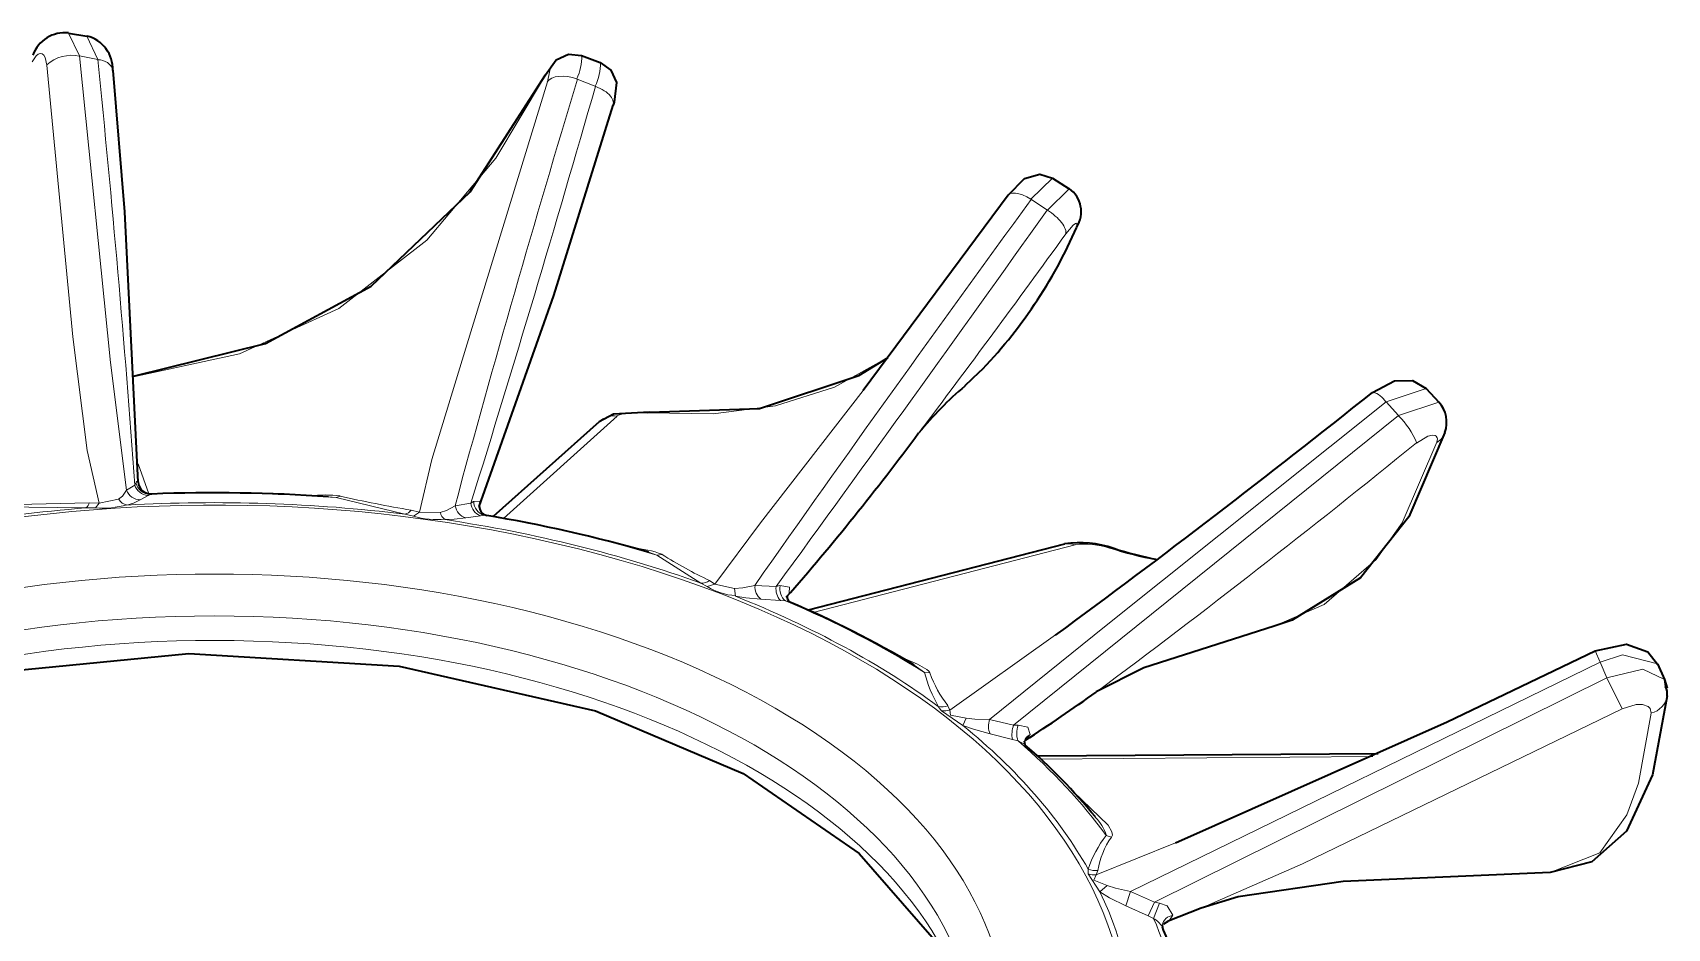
# Model space of a CAD drawing. Extents: x 145 to 857, y 42 to 790.
# Drawn here: x 698.745 to 702.011, y 518.215 to 520.004 of the extents above; entities that cross this region are included whole.
import ezdxf

# ---------------------------------------------------------------- set-up
doc = ezdxf.new("R2010")
doc.units = 0

msp = doc.modelspace()

# ---------------------------------------------------------------- linework, layer by layer
at = {"color": 7, "lineweight": 13, "ltscale": 0.001268}
msp.add_line((698.8164, 520.0032), (698.8384, 519.9575), dxfattribs=at)
at = {"color": 7, "lineweight": 35, "ltscale": 0.000932976}
msp.add_line((698.8164, 520.0032), (698.8531, 519.9967), dxfattribs=at)
at = {"color": 7, "lineweight": 13, "ltscale": 0.001281}
msp.add_line((698.8752, 519.9504), (698.8531, 519.9967), dxfattribs=at)
at = {"color": 7, "lineweight": 13, "ltscale": 0.000936975}
msp.add_line((698.8384, 519.9575), (698.8752, 519.9504), dxfattribs=at)
at = {"color": 7, "lineweight": 35, "ltscale": 0.000995291}
msp.add_line((699.8412, 519.9587), (699.8785, 519.9446), dxfattribs=at)
at = {"color": 7, "lineweight": 13, "ltscale": 0.000996838}
msp.add_line((699.8325, 519.9111), (699.8696, 519.8965), dxfattribs=at)
at = {"color": 7, "lineweight": 13, "ltscale": 0.001509}
msp.add_line((700.7823, 519.7134), (700.7391, 519.6713), dxfattribs=at)
at = {"color": 7, "lineweight": 13, "ltscale": 0.001524}
msp.add_line((700.7721, 519.6495), (700.8156, 519.6921), dxfattribs=at)
at = {"color": 7, "lineweight": 35, "ltscale": 0.000990071}
msp.add_line((700.7823, 519.7134), (700.8157, 519.6921), dxfattribs=at)
at = {"color": 7, "lineweight": 35, "ltscale": 0.012159}
msp.add_line((700.6938, 519.6795), (700.4037, 519.2891), dxfattribs=at)
at = {"color": 7, "lineweight": 13, "ltscale": 0.000987762}
msp.add_line((700.7391, 519.6713), (700.7721, 519.6495), dxfattribs=at)
at = {"color": 7, "lineweight": 35, "ltscale": 0.000972516}
msp.add_line((700.6353, 519.3251), (700.607, 519.2983), dxfattribs=at)
at = {"color": 7, "lineweight": 13, "ltscale": 0.002108}
msp.add_line((701.5291, 519.2932), (701.449, 519.2668), dxfattribs=at)
at = {"color": 7, "lineweight": 13, "ltscale": 0.000928212}
msp.add_line((701.449, 519.2668), (701.4738, 519.2391), dxfattribs=at)
at = {"color": 7, "lineweight": 13, "ltscale": 0.002124}
msp.add_line((701.4738, 519.2391), (701.5544, 519.2659), dxfattribs=at)
at = {"color": 7, "lineweight": 35, "ltscale": 0.000929586}
msp.add_line((701.5291, 519.2932), (701.5544, 519.2659), dxfattribs=at)
at = {"color": 7, "lineweight": 13, "ltscale": 0.007628}
msp.add_line((699.9124, 519.2381), (699.6857, 519.0338), dxfattribs=at)
at = {"color": 7, "lineweight": 13, "ltscale": 9.16798e-05}
msp.add_line((699.9735, 519.2445), (699.977, 519.2457), dxfattribs=at)
at = {"color": 7, "lineweight": 13, "ltscale": 0.024676}
msp.add_line((700.7043, 518.621), (701.4738, 519.2391), dxfattribs=at)
at = {"color": 7, "lineweight": 35, "ltscale": 0.007103}
msp.add_line((699.8763, 519.2269), (699.6646, 519.0374), dxfattribs=at)
at = {"color": 7, "lineweight": 13, "ltscale": 0.001596}
msp.add_line((698.9552, 519.1428), (698.9768, 519.0828), dxfattribs=at)
at = {"color": 7, "lineweight": 13, "ltscale": 0.000483624}
msp.add_line((698.9485, 519.1002), (698.932, 519.09), dxfattribs=at)
at = {"color": 7, "lineweight": 13, "ltscale": 0.00011387}
msp.add_line((698.9509, 519.104), (698.9485, 519.1002), dxfattribs=at)
at = {"color": 7, "lineweight": 13, "ltscale": 0.000985431}
msp.add_line((698.8778, 519.0643), (698.9164, 519.0721), dxfattribs=at)
at = {"color": 7, "lineweight": 13, "ltscale": 0.00025284}
msp.add_line((698.9164, 519.0721), (698.9243, 519.0784), dxfattribs=at)
at = {"color": 7, "lineweight": 13, "ltscale": 0.000347874}
msp.add_line((698.932, 519.09), (698.9243, 519.0784), dxfattribs=at)
at = {"color": 7, "lineweight": 13, "ltscale": 0.000373292}
msp.add_line((698.9597, 519.0708), (698.9462, 519.0643), dxfattribs=at)
at = {"color": 7, "lineweight": 13, "ltscale": 0.000448362}
msp.add_line((698.9752, 519.0797), (698.9597, 519.0708), dxfattribs=at)
at = {"color": 7, "lineweight": 13, "ltscale": 0.000110581}
msp.add_line((698.9791, 519.0818), (698.9752, 519.0797), dxfattribs=at)
at = {"color": 7, "lineweight": 13, "ltscale": 8.83034e-05}
msp.add_line((698.9826, 519.0824), (698.9791, 519.0818), dxfattribs=at)
at = {"color": 7, "lineweight": 13, "ltscale": 0.000388081}
msp.add_line((699.3356, 519.077), (699.351, 519.0754), dxfattribs=at)
at = {"color": 7, "lineweight": 13, "ltscale": 0.000215754}
msp.add_line((699.351, 519.0754), (699.3591, 519.0783), dxfattribs=at)
at = {"color": 7, "lineweight": 13, "ltscale": 0.003535}
msp.add_line((699.351, 519.0754), (699.4885, 519.0422), dxfattribs=at)
at = {"color": 7, "lineweight": 13, "ltscale": 0.000156364}
msp.add_line((699.6256, 519.0672), (699.6201, 519.0642), dxfattribs=at)
at = {"color": 7, "lineweight": 13, "ltscale": 0.004265}
msp.add_line((698.6806, 519.0567), (698.8512, 519.0549), dxfattribs=at)
at = {"color": 7, "lineweight": 13, "ltscale": 0.004301}
msp.add_line((698.6857, 519.061), (698.8577, 519.0648), dxfattribs=at)
at = {"color": 7, "lineweight": 13, "ltscale": 0.000476084}
msp.add_line((698.8512, 519.0549), (698.8702, 519.0547), dxfattribs=at)
at = {"color": 7, "lineweight": 13, "ltscale": 0.000502202}
msp.add_line((698.8577, 519.0648), (698.8778, 519.0643), dxfattribs=at)
at = {"color": 7, "lineweight": 13, "ltscale": 0.000304075}
msp.add_line((698.8702, 519.0547), (698.8778, 519.0643), dxfattribs=at)
at = {"color": 7, "lineweight": 13, "ltscale": 0.000342899}
msp.add_line((698.933, 519.0605), (698.9462, 519.0643), dxfattribs=at)
at = {"color": 7, "lineweight": 13, "ltscale": 0.000433462}
msp.add_line((699.4885, 519.0422), (699.5054, 519.0384), dxfattribs=at)
at = {"color": 7, "lineweight": 13, "ltscale": 0.000424131}
msp.add_line((699.501, 519.0502), (699.5174, 519.046), dxfattribs=at)
at = {"color": 7, "lineweight": 13, "ltscale": 0.000355189}
msp.add_line((699.5054, 519.0384), (699.5174, 519.046), dxfattribs=at)
at = {"color": 7, "lineweight": 13, "ltscale": 0.001042}
msp.add_line((699.5174, 519.046), (699.5591, 519.0456), dxfattribs=at)
at = {"color": 7, "lineweight": 13, "ltscale": 0.00033439}
msp.add_line((699.5591, 519.0456), (699.5718, 519.0498), dxfattribs=at)
at = {"color": 7, "lineweight": 13, "ltscale": 0.000483973}
msp.add_line((699.5889, 519.0589), (699.5718, 519.0498), dxfattribs=at)
at = {"color": 7, "lineweight": 13, "ltscale": 0.000585582}
msp.add_line((699.61, 519.0347), (699.5868, 519.0319), dxfattribs=at)
at = {"color": 7, "lineweight": 13, "ltscale": 0.000792448}
msp.add_line((699.6201, 519.0642), (699.5889, 519.0589), dxfattribs=at)
at = {"color": 7, "lineweight": 13, "ltscale": 0.000737598}
msp.add_line((699.6392, 519.0391), (699.61, 519.0347), dxfattribs=at)
at = {"color": 7, "lineweight": 13, "ltscale": 0.000181701}
msp.add_line((699.6464, 519.04), (699.6392, 519.0391), dxfattribs=at)
at = {"color": 7, "lineweight": 13, "ltscale": 0.000136111}
msp.add_line((699.6519, 519.0397), (699.6464, 519.04), dxfattribs=at)
at = {"color": 7, "lineweight": 13, "ltscale": 0.000453394}
msp.add_line((699.5687, 519.0313), (699.5868, 519.0319), dxfattribs=at)
at = {"color": 7, "lineweight": 35, "ltscale": 0.013231}
msp.add_line((700.8065, 518.9822), (700.2939, 518.8507), dxfattribs=at)
at = {"color": 7, "lineweight": 13, "ltscale": 0.013516}
msp.add_line((700.8278, 518.9811), (700.3043, 518.8461), dxfattribs=at)
at = {"color": 7, "lineweight": 13, "ltscale": 0.00020461}
msp.add_line((700.8965, 518.9742), (700.9047, 518.9739), dxfattribs=at)
at = {"color": 7, "lineweight": 13, "ltscale": 0.000444898}
msp.add_line((699.9752, 518.9663), (699.9921, 518.9606), dxfattribs=at)
at = {"color": 7, "lineweight": 13, "ltscale": 0.000256139}
msp.add_line((699.9921, 518.9606), (700.0023, 518.9616), dxfattribs=at)
at = {"color": 7, "lineweight": 13, "ltscale": 0.002603}
msp.add_line((699.9921, 518.9606), (700.0798, 518.9045), dxfattribs=at)
at = {"color": 7, "lineweight": 13, "ltscale": 0.000360469}
msp.add_line((700.0798, 518.9045), (700.0925, 518.8976), dxfattribs=at)
at = {"color": 7, "lineweight": 13, "ltscale": 0.000322914}
msp.add_line((700.0968, 518.9095), (700.1076, 518.9024), dxfattribs=at)
at = {"color": 7, "lineweight": 13, "ltscale": 0.000396693}
msp.add_line((700.0925, 518.8976), (700.1076, 518.9024), dxfattribs=at)
at = {"color": 7, "lineweight": 13, "ltscale": 0.001013}
msp.add_line((700.1076, 518.9024), (700.1472, 518.8938), dxfattribs=at)
at = {"color": 7, "lineweight": 13, "ltscale": 0.000402583}
msp.add_line((700.1472, 518.8938), (700.1633, 518.8951), dxfattribs=at)
at = {"color": 7, "lineweight": 13, "ltscale": 0.00038778}
msp.add_line((700.1487, 518.8784), (700.1472, 518.8938), dxfattribs=at)
at = {"color": 7, "lineweight": 13, "ltscale": 0.000530062}
msp.add_line((700.1487, 518.8784), (700.1696, 518.875), dxfattribs=at)
at = {"color": 7, "lineweight": 13, "ltscale": 0.000622141}
msp.add_line((700.1877, 518.8999), (700.1633, 518.8951), dxfattribs=at)
at = {"color": 7, "lineweight": 13, "ltscale": 0.000756634}
msp.add_line((700.1998, 518.8724), (700.1696, 518.875), dxfattribs=at)
at = {"color": 7, "lineweight": 13, "ltscale": 0.001057}
msp.add_line((700.2299, 518.8978), (700.1877, 518.8999), dxfattribs=at)
at = {"color": 7, "lineweight": 13, "ltscale": 0.000986479}
msp.add_line((700.2391, 518.8697), (700.1998, 518.8724), dxfattribs=at)
at = {"color": 7, "lineweight": 13, "ltscale": 0.000201104}
msp.add_line((700.2378, 518.8994), (700.2299, 518.8978), dxfattribs=at)
at = {"color": 7, "lineweight": 13, "ltscale": 0.00024015}
msp.add_line((700.2487, 518.869), (700.2391, 518.8697), dxfattribs=at)
at = {"color": 7, "lineweight": 13, "ltscale": 0.000226576}
msp.add_line((700.2574, 518.8666), (700.2487, 518.869), dxfattribs=at)
at = {"color": 7, "lineweight": 13, "ltscale": 0.006477}
msp.add_line((700.7883, 518.8011), (700.5772, 518.651), dxfattribs=at)
at = {"color": 7, "lineweight": 13, "ltscale": 0.000628464}
msp.add_line((700.5061, 518.7408), (700.5265, 518.7261), dxfattribs=at)
at = {"color": 7, "lineweight": 13, "ltscale": 0.026109}
msp.add_line((701.8765, 518.7465), (700.938, 518.2883), dxfattribs=at)
at = {"color": 7, "lineweight": 13, "ltscale": 0.000609504}
msp.add_line((701.8667, 518.7689), (701.8765, 518.7465), dxfattribs=at)
at = {"color": 7, "lineweight": 13, "ltscale": 0.000860349}
msp.add_line((701.8765, 518.7465), (701.8902, 518.715), dxfattribs=at)
at = {"color": 7, "lineweight": 35, "ltscale": 0.000858976}
msp.add_line((701.9908, 518.7435), (702.0051, 518.7122), dxfattribs=at)
at = {"color": 7, "lineweight": 13, "ltscale": 0.00027451}
msp.add_line((700.5265, 518.7261), (700.5374, 518.725), dxfattribs=at)
at = {"color": 7, "lineweight": 13, "ltscale": 0.025221}
msp.add_line((700.9862, 518.2672), (701.8902, 518.715), dxfattribs=at)
at = {"color": 7, "lineweight": 13, "ltscale": 0.001722}
msp.add_line((701.8902, 518.715), (701.9207, 518.6532), dxfattribs=at)
at = {"color": 7, "lineweight": 35, "ltscale": 0.000359985}
msp.add_line((702.0051, 518.7122), (702.0074, 518.698), dxfattribs=at)
at = {"color": 7, "lineweight": 35, "ltscale": 0.000457339}
msp.add_line((702.0051, 518.7122), (702.0102, 518.6946), dxfattribs=at)
at = {"color": 7, "lineweight": 13, "ltscale": 0.000281445}
msp.add_line((700.5538, 518.6583), (700.5608, 518.6494), dxfattribs=at)
at = {"color": 7, "lineweight": 13, "ltscale": 0.001288}
msp.add_line((700.5608, 518.6494), (700.6031, 518.6201), dxfattribs=at)
at = {"color": 7, "lineweight": 13, "ltscale": 0.000234886}
msp.add_line((700.5733, 518.6595), (700.5772, 518.651), dxfattribs=at)
at = {"color": 7, "lineweight": 13, "ltscale": 0.000409664}
msp.add_line((700.6031, 518.6201), (700.61, 518.635), dxfattribs=at)
at = {"color": 7, "lineweight": 13, "ltscale": 0.000561351}
msp.add_line((700.6031, 518.6201), (700.6243, 518.6125), dxfattribs=at)
at = {"color": 7, "lineweight": 13, "ltscale": 0.000437959}
msp.add_line((700.61, 518.635), (700.6274, 518.6329), dxfattribs=at)
at = {"color": 7, "lineweight": 13, "ltscale": 0.000868413}
msp.add_line((700.6578, 518.6033), (700.6243, 518.6125), dxfattribs=at)
at = {"color": 7, "lineweight": 13, "ltscale": 0.000721902}
msp.add_line((700.6562, 518.6323), (700.6274, 518.6329), dxfattribs=at)
at = {"color": 7, "lineweight": 13, "ltscale": 0.001235}
msp.add_line((700.7043, 518.621), (700.6562, 518.6323), dxfattribs=at)
at = {"color": 7, "lineweight": 13, "ltscale": 0.000233479}
msp.add_line((700.7137, 518.6208), (700.7043, 518.621), dxfattribs=at)
at = {"color": 7, "lineweight": 13, "ltscale": 0.001154}
msp.add_line((700.7026, 518.5922), (700.6578, 518.6033), dxfattribs=at)
at = {"color": 7, "lineweight": 13, "ltscale": 0.000279052}
msp.add_line((700.7134, 518.5894), (700.7026, 518.5922), dxfattribs=at)
at = {"color": 7, "lineweight": 13, "ltscale": 0.000390673}
msp.add_line((700.7271, 518.5818), (700.7134, 518.5894), dxfattribs=at)
at = {"color": 7, "lineweight": 35, "ltscale": 0.000195438}
msp.add_line((700.7275, 518.5814), (700.7261, 518.5891), dxfattribs=at)
at = {"color": 7, "lineweight": 13, "ltscale": 0.00038136}
msp.add_line((700.728, 518.5903), (700.7378, 518.6021), dxfattribs=at)
at = {"color": 7, "lineweight": 35, "ltscale": 0.017011}
msp.add_line((701.4333, 518.5632), (700.7529, 518.5587), dxfattribs=at)
at = {"color": 7, "lineweight": 13, "ltscale": 0.016575}
msp.add_line((701.4221, 518.558), (700.7592, 518.553), dxfattribs=at)
at = {"color": 7, "lineweight": 13, "ltscale": 0.004279}
msp.add_line((701.0284, 518.3855), (700.8695, 518.322), dxfattribs=at)
at = {"color": 7, "lineweight": 13, "ltscale": 0.000273626}
msp.add_line((700.8897, 518.4002), (700.9001, 518.3969), dxfattribs=at)
at = {"color": 7, "lineweight": 13, "ltscale": 0.000238213}
msp.add_line((700.8535, 518.3333), (700.8538, 518.3237), dxfattribs=at)
at = {"color": 7, "lineweight": 13, "ltscale": 0.001073}
msp.add_line((700.8538, 518.3237), (700.8772, 518.2877), dxfattribs=at)
at = {"color": 7, "lineweight": 13, "ltscale": 0.000232064}
msp.add_line((700.873, 518.3306), (700.8695, 518.322), dxfattribs=at)
at = {"color": 7, "lineweight": 13, "ltscale": 0.000478866}
msp.add_line((700.8772, 518.2877), (700.8915, 518.3004), dxfattribs=at)
at = {"color": 7, "lineweight": 13, "ltscale": 0.000555103}
msp.add_line((700.8772, 518.2877), (700.8961, 518.276), dxfattribs=at)
at = {"color": 7, "lineweight": 13, "ltscale": 0.000440546}
msp.add_line((700.8915, 518.3004), (700.9083, 518.2949), dxfattribs=at)
at = {"color": 7, "lineweight": 13, "ltscale": 0.000760828}
msp.add_line((700.938, 518.2883), (700.9083, 518.2949), dxfattribs=at)
at = {"color": 7, "lineweight": 13, "ltscale": 0.000741181}
msp.add_line((700.9288, 518.2601), (700.938, 518.2883), dxfattribs=at)
at = {"color": 7, "lineweight": 13, "ltscale": 0.001317}
msp.add_line((700.9862, 518.2672), (700.938, 518.2883), dxfattribs=at)
at = {"color": 7, "lineweight": 13, "ltscale": 0.000910387}
msp.add_line((700.9288, 518.2601), (700.8961, 518.276), dxfattribs=at)
at = {"color": 7, "lineweight": 13, "ltscale": 0.00123}
msp.add_line((700.9736, 518.2398), (700.9288, 518.2601), dxfattribs=at)
at = {"color": 7, "lineweight": 13, "ltscale": 0.000752399}
msp.add_line((700.9736, 518.2398), (700.9862, 518.2672), dxfattribs=at)
at = {"color": 7, "lineweight": 13, "ltscale": 0.000808838}
msp.add_line((700.9844, 518.2348), (700.9958, 518.2651), dxfattribs=at)
at = {"color": 7, "lineweight": 13, "ltscale": 0.000245116}
msp.add_line((700.9958, 518.2651), (700.9862, 518.2672), dxfattribs=at)
at = {"color": 7, "lineweight": 35, "ltscale": 0.001761}
msp.add_line((701.0793, 518.2551), (701.0137, 518.2295), dxfattribs=at)
at = {"color": 7, "lineweight": 13, "ltscale": 0.000296272}
msp.add_line((700.9844, 518.2348), (700.9736, 518.2398), dxfattribs=at)
at = {"color": 7, "lineweight": 35, "ltscale": 0.000113747}
msp.add_line((701.0015, 518.2214), (701.0021, 518.2169), dxfattribs=at)
at = {"color": 7, "lineweight": 35, "ltscale": 0.000267464}
msp.add_line((701.0048, 518.2236), (701.0137, 518.2295), dxfattribs=at)
at = {"color": 7, "lineweight": 13, "ltscale": 0.000163233}
msp.add_line((701.0103, 518.2287), (701.0164, 518.231), dxfattribs=at)
at = {"color": 7, "lineweight": 13, "ltscale": 0.000299247}
msp.add_line((701.0164, 518.231), (701.0229, 518.2411), dxfattribs=at)
at = {"color": 7, "lineweight": 13}
for points in [[(698.7437, 519.9457), (698.7516, 519.9575), (698.7557, 519.9609), (698.7598, 519.9624), (698.7636, 519.9618), (698.7668, 519.9592), (698.7698, 519.9543), (698.7733, 519.9393)], [(698.8384, 519.9575), (698.9003, 519.345), (698.932, 519.09)], [(698.7733, 519.9393), (698.8252, 519.3962), (698.8538, 519.1694), (698.8778, 519.0643)], [(698.9461, 519.3163), (699.1577, 519.3627), (699.3567, 519.4532), (699.5325, 519.5894), (699.6702, 519.7532), (699.7673, 519.9156)], [(699.7673, 519.9156), (699.7732, 519.926), (699.7754, 519.9288), (699.7762, 519.9294), (699.7773, 519.9294), (699.7778, 519.9281), (699.7776, 519.9251), (699.773, 519.9056)], [(699.773, 519.9056), (699.6099, 519.3738), (699.5423, 519.1514), (699.5174, 519.046)], [(700.809, 519.6019), (700.8234, 519.6192), (700.8285, 519.623), (700.8297, 519.6234), (700.8309, 519.6226), (700.8308, 519.619), (700.8273, 519.6094)], [(699.9735, 519.2445), (700.1043, 519.2424), (700.2291, 519.2587), (700.3466, 519.2958), (700.4536, 519.3551)], [(700.4037, 519.2891), (700.1992, 519.0248), (700.1076, 518.9024)], [(701.449, 519.2668), (700.8896, 518.8201), (700.6562, 518.6323)], [(701.5097, 519.1841), (701.532, 519.1978), (701.5416, 519.2001), (701.547, 519.1993), (701.549, 519.1981), (701.5509, 519.195), (701.5514, 519.1924), (701.5503, 519.1857)], [(701.5503, 519.1857), (701.4807, 519.0251), (701.4291, 518.9516), (701.3253, 518.8616), (701.225, 518.8184)], [(699.6359, 519.0556), (699.6378, 519.0682), (699.6256, 519.0672)], [(700.2561, 518.8849), (700.257, 518.8965), (700.2378, 518.8994)], [(700.4742, 518.7595), (700.5128, 518.7427), (700.5311, 518.7322), (700.5354, 518.7283), (700.5374, 518.725)], [(701.9908, 518.7435), (701.9211, 518.7614), (701.8765, 518.7465)], [(701.8902, 518.715), (701.9621, 518.7325), (702.0051, 518.7122)], [(700.5772, 518.651), (700.5786, 518.6407), (700.61, 518.635)], [(701.0793, 518.2551), (701.2816, 518.3439), (701.9207, 518.6532)], [(701.9786, 518.6448), (701.9529, 518.5051), (701.9296, 518.4418), (701.8761, 518.3657), (701.7765, 518.3264)], [(701.9207, 518.6532), (701.9484, 518.6617), (701.961, 518.6618), (701.9724, 518.658), (701.9763, 518.6543), (701.9786, 518.6448)], [(700.7378, 518.6021), (700.7332, 518.6168), (700.7137, 518.6208)], [(700.8246, 518.4874), (700.8933, 518.4207), (700.901, 518.4075), (700.9019, 518.4011), (700.9001, 518.3969)], [(700.8695, 518.322), (700.8652, 518.3112), (700.8915, 518.3004)], [(701.0229, 518.2411), (701.0114, 518.2599), (700.9958, 518.2651)]]:
    msp.add_lwpolyline(points, dxfattribs=at)
at = {"color": 7, "lineweight": 35}
for points in [[(699.769, 519.9201), (699.7904, 519.9499), (699.8151, 519.9612), (699.8412, 519.9587)], [(698.9554, 519.1064), (698.9285, 519.6459), (698.9055, 519.9286)], [(698.946, 519.3177), (699.2097, 519.3831), (699.4208, 519.4977), (699.6187, 519.6863), (699.769, 519.9201)], [(699.8785, 519.9446), (699.8999, 519.9291), (699.9109, 519.9042), (699.9062, 519.865), (699.9045, 519.8591)], [(699.6366, 519.0574), (699.7863, 519.4792), (699.9045, 519.8591)], [(700.6938, 519.6795), (700.7261, 519.7129), (700.7568, 519.7213), (700.7823, 519.7134)], [(699.977, 519.2457), (700.1971, 519.2534), (700.3953, 519.3195), (700.4537, 519.3553)], [(701.4219, 519.285), (701.4654, 519.3085), (701.5015, 519.3095), (701.5291, 519.2932)], [(699.977, 519.2457), (699.9053, 519.2417), (699.8763, 519.2269)], [(701.5665, 519.2054), (701.4942, 519.0369), (701.3977, 518.9148), (701.2614, 518.8303), (701.225, 518.8184)], [(701.225, 518.8184), (700.9645, 518.7355), (700.8694, 518.687)], [(701.8667, 518.7689), (701.9291, 518.7824), (701.9719, 518.7672), (701.9913, 518.7424)], [(698.0168, 518.5046), (698.3045, 518.635), (698.6402, 518.723), (699.0568, 518.7642), (699.4772, 518.7388), (699.869, 518.6491), (700.164, 518.5239), (700.3959, 518.3641), (700.5418, 518.1974), (700.6202, 518.0171), (700.632, 517.934)], [(701.0284, 518.3855), (701.5707, 518.6276), (701.8667, 518.7689)], [(702.0105, 518.6794), (701.9814, 518.5215), (701.9289, 518.4093), (701.8602, 518.3478), (701.7765, 518.3264)], [(701.7765, 518.3264), (701.3629, 518.3084), (701.1536, 518.2781), (701.0793, 518.2551)]]:
    msp.add_lwpolyline(points, dxfattribs=at)
for centre, radius, start, end in [((698.8089, 519.9362), 0.0677, 83.6159, 160.5187), ((698.8367, 519.9312), 0.0681, 357.8595, 75.8872), ((700.7831, 519.6464), 0.0565, 327.3748, 54.6516), ((699.9449, 519.9998), 0.9656, 315.6555, 336.5626), ((701.0914, 518.7297), 0.7467, 130.4214, 140.5209), ((689.7382, 533.8832), 18.6974, 306.22899, 308.67212), ((701.509, 519.2256), 0.0608, 340.662, 41.6051), ((696.3584, 522.2801), 5.1706, 318.827, 323.5002), ((698.9813, 519.1086), 0.0261, 184.6253, 273.4504), ((699.1075, 515.7365), 3.3483, 86.0953, 92.1394), ((699.6555, 519.0578), 0.0185, 176.9174, 258.6441), ((699.1697, 516.1628), 2.917, 73.9682, 80.4853), ((700.8374, 518.7799), 0.2051, 70.8665, 98.668), ((701.1444, 519.7262), 0.7895, 252.325, 258.8725), ((700.2647, 518.877), 0.0128, 168.1319, 235.083), ((699.4725, 517.0049), 2.0203, 59.2285, 67.1383), ((698.7996, 521.5593), 3.5404, 303.0053, 305.7765), ((701.9744, 518.6829), 0.0363, 354.5752, 24.5652), ((699.9502, 517.6825), 1.1884, 39.445, 49.1756), ((700.3166, 517.9305), 0.7429, 14.5745, 22.7336)]:
    msp.add_arc(centre, radius, start, end, dxfattribs=at)
at = {"color": 7, "lineweight": 13}
for centre, radius, start, end in [((698.8225, 519.8842), 0.0746, 77.7828, 131.777), ((670.5889, 517.0521), 28.4338, 4.13067, 5.85047), ((698.876, 519.9176), 0.0321, 20.4326, 91.3678), ((699.7354, 519.9575), 0.1067, 334.4774, 0.6021), ((699.7711, 519.9435), 0.1082, 334.4881, 0.5661), ((728.0344, 511.3428), 29.4738, 163.09999, 164.82313), ((661.4789, 530.9145), 39.94, 342.74021, 343.98677), ((742.1721, 489.3994), 51.3127, 143.84734, 144.90607), ((640.0034, 562.8557), 74.5624, 323.875136, 324.587385), ((678.9759, 535.4228), 26.9626, 323.02127, 324.07189), ((699.9564, 519.9885), 0.9495, 315.6583, 336.4781), ((701.4114, 519.2441), 0.0431, 31.0612, 75.5801), ((699.9068, 519.1923), 0.0462, 83.1084, 131.4241), ((699.9525, 519.1205), 0.1251, 80.3895, 108.8652), ((701.3629, 519.1251), 0.1587, 21.8907, 45.7851), ((701.5331, 519.2164), 0.0352, 299.2597, 341.7353), ((689.8099, 533.5554), 18.5309, 306.64277, 309.1495), ((698.9775, 519.1102), 0.0307, 199.046, 265.6045), ((698.9807, 519.1126), 0.0309, 196.2095, 267.0939), ((698.9541, 519.1052), 0.00254, 43.885, 201.1002), ((698.9379, 519.0846), 0.0247, 210.1914, 258.6398), ((698.9606, 519.1016), 0.0308, 201.9637, 268.2256), ((699.3273, 518.8057), 0.2748, 83.3415, 95.8936), ((699.9308, 521.5968), 2.5826, 257.212, 260.4204), ((699.6565, 519.0688), 0.0307, 183.0656, 250.7485), ((698.8407, 519.0685), 0.0173, 307.4498, 347.7729), ((698.8848, 519.2228), 0.1687, 265.0748, 286.5643), ((699.4842, 519.0624), 0.0207, 281.9823, 324.1867), ((699.5533, 519.2015), 0.1702, 253.608, 275.1473), ((699.5808, 519.0493), 0.0218, 189.6054, 236.0222), ((699.619, 519.0635), 0.0302, 188.6124, 252.78), ((699.6501, 519.0667), 0.0299, 184.7615, 248.4875), ((699.9295, 518.7667), 0.2085, 69.5378, 86.0392), ((700.8153, 518.9467), 0.0365, 70.0398, 103.9295), ((700.8452, 518.822), 0.1605, 71.3731, 96.2289), ((701.1393, 519.7312), 0.7949, 252.2206, 259.2137), ((700.4984, 519.7516), 0.9329, 237.872, 244.5074), ((700.081, 518.9313), 0.0269, 267.3624, 305.8737), ((700.1591, 519.0083), 0.1294, 238.9403, 265.421), ((700.2193, 518.8967), 0.0315, 174.1679, 231.2673), ((700.2626, 518.8922), 0.0328, 170.3744, 223.8911), ((700.2708, 518.8934), 0.0332, 169.6171, 227.8751), ((700.832, 518.8118), 0.3175, 195.6742, 208.9), ((700.7606, 518.806), 0.2375, 199.9516, 218.0172), ((701.9693, 518.6859), 0.0419, 282.8715, 351.1405), ((700.5615, 518.6888), 0.0315, 255.914, 291.8833), ((700.5659, 518.6827), 0.0336, 261.2602, 289.6529), ((700.6974, 518.6191), 0.043, 162.2833, 201.735), ((700.755, 518.6025), 0.0537, 159.9725, 191.1356), ((700.7595, 518.6038), 0.0486, 159.5659, 197.3858), ((700.7455, 518.5831), 0.0204, 112.2253, 164.1055), ((700.8022, 518.3716), 0.0925, 18.0668, 45.0953), ((701.065, 518.2632), 0.2226, 141.9881, 161.6662), ((701.0314, 518.3052), 0.1603, 145.042, 170.8703), ((700.8674, 518.3625), 0.0323, 244.4757, 279.9165), ((700.8649, 518.3525), 0.0309, 248.9255, 278.5447), ((700.9623, 518.1943), 0.046, 30.6325, 61.4194), ((701.0259, 518.2161), 0.025, 96.7386, 167.7187), ((701.0253, 518.2043), 0.0282, 108.3615, 139.6648)]:
    msp.add_arc(centre, radius, start, end, dxfattribs=at)
for centre, major_axis, ratio, start_param, end_param in [((699.8195, 519.8881), (0.0479, -0.0145), 0.521664, 1.454983, 3.011847), ((699.8566, 519.8737), (0.0479, -0.0146), 0.515895, 6.153959, 7.738365), ((700.7342, 519.65), (0.0403, -0.0295), 0.40832, 1.742643, 3.299507), ((700.7673, 519.6285), (0.0403, -0.0295), 0.402201, 0.157444, 1.74185), ((699.1076, 518.0075), (-1.8234, 0), 0.57735, 5.846853, 12.130038), ((699.1076, 518.0052), (-1.836, 0), 0.57735, 4.503431, 4.807599), ((699.1076, 517.9684), (1.9327, 0), 0.57735, 1.44451, 1.637311), ((699.1076, 518.0052), (-1.836, 0), 0.57735, 4.852497, 5.156665), ((699.1076, 517.9684), (1.9327, 0), 0.57735, 1.095444, 1.288245), ((699.1076, 518.0075), (-1.585, 0), 0.57735, 5.497787, 11.780972), ((699.1076, 518.0052), (-1.836, 0), 0.57735, 4.154365, 4.458533), ((699.1076, 518.0052), (-1.836, 0), 0.57735, 3.805299, 4.109467), ((699.1076, 517.9586), (-1.525, 0), 0.57735, 3.141593, 6.283184), ((699.1076, 517.9684), (1.9327, 0), 0.57735, 0.746378, 0.939179), ((699.1076, 517.9095), (-1.525, 0), 0.57735, 3.170027, 6.253241), ((699.1076, 518.0052), (-1.836, 0), 0.57735, 3.456234, 3.760401), ((699.1076, 517.9684), (1.9327, 0), 0.57735, 0.397312, 0.590114), ((699.1076, 518.0052), (-1.836, 0), 0.57735, 3.107168, 3.411336), ((699.1076, 517.9684), (1.9327, 0), 0.57735, 0.048247, 0.241048)]:
    msp.add_ellipse(centre, major_axis=major_axis, ratio=ratio, start_param=start_param, end_param=end_param, dxfattribs=at)

doc.saveas('drawing.dxf')
